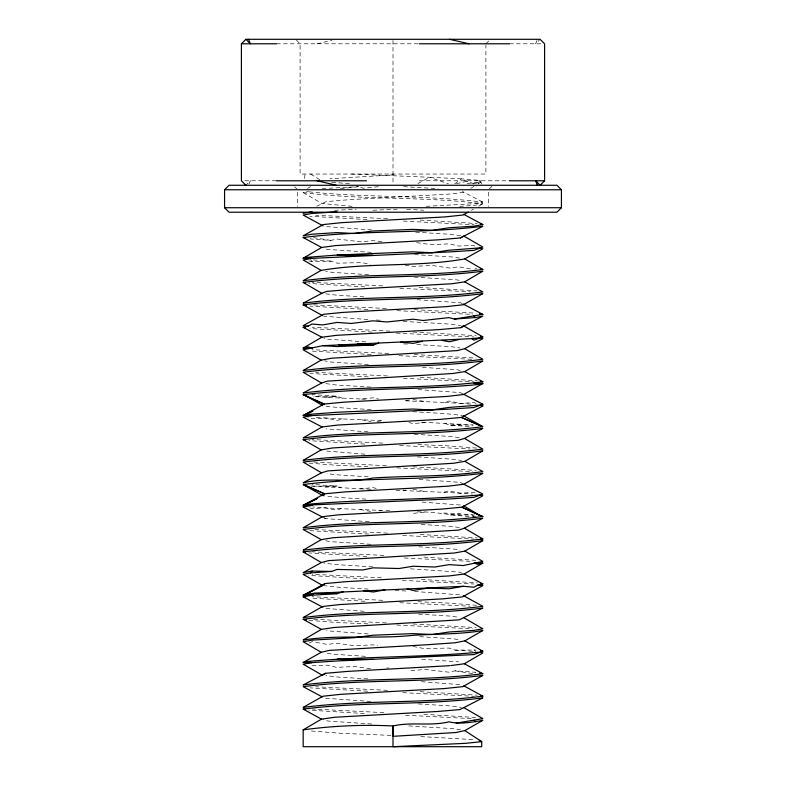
<?xml version="1.0" encoding="UTF-8"?>
<svg xmlns="http://www.w3.org/2000/svg" width="786" height="786" viewBox="0 0 786 786"><rect width="100%" height="100%" fill="white"/><g stroke="black" fill="none" stroke-linecap="round" stroke-linejoin="round"><path stroke-width="0.59" stroke-dasharray="3.93 2.95" d="M393 174.04L393 174.895L330.012 178.717M393 40.42L393 184.15M304.546 178.53L305.037 174.04M536.966 40.42L535.698 43.79L539.363 40.047M249.034 184.15L250.312 180.78L245.91 185.27M478.232 183.344L479.932 180.456L481.798 184.199M485.905 43.79L489.649 40.047M489.187 189.013L492.93 185.27M454.711 183.845L461.51 178.854L479.932 180.456L481.248 183.344M470.755 188.326L473.87 186.449M478.026 183.944L481.14 182.067L464.89 183.669M307.405 188.473L310.588 186.665M471.384 210.294L473.467 209.115M478.664 206.178L482.83 203.829L482.83 202.11L462.374 191.45M474.852 269.117L476.621 268.154M417.906 183.551L429.51 177.253L461.51 178.854L473.762 183.895M309.34 643.076L312.071 641.631L327.192 644.412L336.998 643.233L354.024 645.748L373.016 644.844L377.594 645.512M316.807 206.266L326.102 201.638L348.797 199.723L451.046 193.995L464.526 192.089M405.664 400.831L444.827 402.52L449.002 401.017L460.91 403.395L473.143 404.269M389.748 510.772L341.016 508.699L336.516 510.183L324.913 507.825L312.808 506.96M381.691 420.618L342.372 418.928L337.243 420.392L326.062 418.064L313.555 417.189M396.026 490.277L443.726 492.301L449.002 490.847L460.046 493.166L472.474 494.04M455.074 670.831L473.889 673.818L475.599 672.266L455.074 670.831L449.15 672.227L424.568 669.387L412.846 670.605L408.072 670.075M316.915 43.79L331.879 40.361M456.44 183.688L469.104 180.78M330.926 240.398L312.071 237.401L310.362 238.954L330.926 240.398L336.998 239.013L361.393 241.842L373.016 240.614L382.585 241.685M473.378 183.786L481.14 182.067M352.148 206.335L322.054 203.545L303.17 192.599L308.505 191.548M378.901 510.821L381.279 510.428M405.556 400.614L409.801 399.927M417.189 511.882C436.446 511.44 454.681 516.284 473.889 516.618L475.982 516.294M377.025 421.502L382.87 420.667M403.267 490.562L405.694 490.238M340.417 188.709L358.622 186.675L363.122 188.198L378.656 186.675M342.293 398.178L336.998 396.213L312.071 394.601L313.526 396.449L325.964 397.313L361.609 399.052L373.016 397.814L378.43 398.983M424.253 512.167L412.827 513.405L410.656 512.944M473.889 516.618L472.415 514.781L459.977 513.906L449.17 515.027L474.636 515.027M325.964 397.313L336.998 396.213L313.526 396.449M444.847 423.271L449.317 425.206L473.152 425.01L425.737 422.406L413.289 423.595L408.936 422.563M310.735 485.964L360.312 488.823L373.016 487.644L376.209 488.411M460.93 424.135L449.317 425.206L471.62 426.641M325.109 487.094L336.998 486.033L341.193 487.959M322.181 188.601L358.622 186.675M386.683 668.09L388.972 667.943M334.62 210.284L356.205 209.282M459.643 206.345L473.948 205.431L482.83 203.829C423.33 196.107 362.66 200.312 303.17 192.599M426.199 206.335L473.929 203.721L482.83 202.11C424.794 194.849 365.765 197.925 307.621 191.686M372.898 210.245L397.136 209.273M308.819 260.981L312.199 261.591L330.985 261.149L337.273 263.192L361.413 262.583L370.285 264.204M412.984 646.446L424.617 648.637L449.002 648.047L455.104 650.081L476.159 650.051M312.857 486.22L336.998 486.033L312.071 484.431M276.544 43.79L418.673 43.79M509.466 43.79L542.36 43.79M244.751 180.78L276.544 180.78M419.439 180.78L509.466 180.78M387.547 218.734L315.628 215.177M403.365 221.082L474.027 224.688M382.703 285.917L312.071 282.321M399.897 288.315L470.195 291.803M386.339 308.515L312.071 304.772M396.91 310.657L472.671 314.429M389.954 331.122L312.032 327.231M396.232 333.087L473.968 336.968M388.756 353.533L312.071 349.691M398.983 355.655L473.801 359.408M387.547 375.934L315.628 372.377M403.365 378.282L474.046 381.888M382.703 443.117L312.071 439.521M399.593 445.505L470.146 449.002M386.339 465.715L312.071 461.971M396.842 467.847L472.641 471.62M387.547 533.134L313.25 529.42M402.658 535.453L473.997 539.088M383.912 555.447L312.071 551.801M404.318 557.981L472.73 561.459M381.456 577.808L312.032 574.261M402.383 580.363L473.968 583.998M382.703 600.317L312.071 596.721M399.779 602.715L470.195 606.202M386.339 622.915L312.071 619.172M396.763 625.047L472.612 628.82M387.547 690.334L315.628 686.777M402.766 692.663L474.027 696.288M383.912 712.647L312.071 709.001M405.448 715.231L472.7 718.659M390.907 735.391L340.2 733.23L308.613 730.793M351.597 174.04L429.51 177.253L448.344 183.747M361.609 399.052L366.315 399.239M421.041 422.21L425.737 422.406M360.312 488.823L370.923 489.265M420.196 220.08L477.269 223.568M367.101 219.608L309.871 216.258M418.987 287.401L477.269 290.938M364.92 286.88L308.78 283.432M414.193 309.645L476.159 313.201M367.966 309.468L309.812 306.088M412.974 332.046L476.169 335.651M372.033 332.105L309.861 328.548M414.193 354.555L476.159 358.111M371.257 354.535L309.782 350.998M420.196 377.28L477.269 380.768M368.32 376.858L309.88 373.458M417.788 444.542L449.002 445.937L477.269 448.138M364.743 444.07L308.849 440.641M412.984 466.786L476.159 470.401M367.927 466.668L336.693 465.273L308.711 463.082M420.196 534.48L477.269 537.968M368.83 534.077L309.939 530.668M423.792 557.097L477.269 560.428M366.846 556.449L308.702 552.912M421.355 579.449L477.279 582.888M363.761 578.771L308.78 575.372M417.788 601.742L449.002 603.137L477.269 605.338M364.94 601.28L310.018 598.048M412.984 623.986L476.159 627.601M367.877 623.868L336.634 622.473L308.711 620.282M420.196 691.68L477.269 695.168M367.701 691.228L309.949 687.868M423.792 714.297L477.269 717.628M364.399 713.541L308.711 710.112M420.765 736.59L474.783 739.685M376.258 320.03L381.151 320.275M403.169 321.386L446.202 323.852L461.097 325.502M395.063 590.453L407.295 591.072M414.546 254.615L452.805 257.012L461.176 258.348M368.624 274.687L331.545 272.29L325.768 271.229M403.454 343.865L408.288 344.121M416.747 344.543L451.94 346.764L460.036 347.982M368.418 364.507L330.768 362.041L324.746 360.853M370.894 387.115L335.868 384.953L325.188 383.529M414.114 434.236L451.046 436.515L462.286 438.107M364.94 454.151L326.701 451.076M417.395 456.882L455.988 459.437L461.51 460.625M368.251 476.807L334.954 474.705L327.084 473.594M418.771 546.781L455.232 549.188L460.046 550.141M372.878 566.863L334.06 564.466L323.655 562.904M419.763 636.66L454.455 638.939L460.232 640M365.431 656.31L333.195 654.217L324.824 652.881M408.779 725.92L453.64 728.691L461.47 730.027M403.582 186.675L438.166 188.63M371.434 252.365L327.29 249.378L325.031 248.612M414.134 277.065L457.413 279.924L461.549 281.015M422.416 367.327L456.715 369.675L460.164 370.501M444.827 402.52L460.91 403.395L473.929 402.629L477.259 403.886M342.372 418.928L326.062 418.064L312.17 418.781L306.845 416.727M443.726 492.301L460.046 493.166L473.929 492.449L477.073 493.677M443.599 513.042L459.977 513.906M341.016 508.699L324.913 507.825L311.944 508.591L309.772 507.756M370.854 544.285L329.285 541.544L324.687 540.454M368.251 633.968L326.514 630.755M421.689 659.238L458.71 661.851M371.65 723.975L327.929 721.047L322.545 719.455M417.071 299.682L460.96 302.846L463.386 304.752M365.854 341.89L326.681 339.13L323.773 337.98M418.064 389.571L460.439 392.597L462.875 394.032M368.113 431.838L326.102 428.881M419.095 479.45L459.898 482.349L463.946 484.255M369.125 521.727L325.561 518.632L323.429 517.522M410.41 568.809L459.319 572.1L463.2 573.633M364.183 611.282L325.04 608.384M406.735 209.273L423.742 210.226M371.749 229.934L324.107 226.456M421.453 681.698L461.893 684.763M370.766 701.476L324.559 698.135L322.938 696.229M367.946 319.548L323.685 316.208M412.709 411.687L445.151 413.603L461.863 415.381M371.12 409.575L341.91 407.875L323.301 405.959M422.18 502.077L460.38 505.025M366.08 499.11L340.849 497.626L322.938 495.711M414.487 591.465L462.315 595.012M415.647 232.184L447.214 234.1L461.333 235.731M368.261 589.078L339.798 587.378L323.763 585.599M367.927 678.888L338.786 677.129L325.846 675.626M363.928 296.892L336.811 295.202L325.286 293.738M418.535 614.112L449.189 616.018L459.564 617.344M418.29 703.942L448.216 705.769L461.52 707.39M421.178 524.439L450.132 526.266L459.623 527.544M349.456 183.698L330.12 182.156M330.985 261.149L310.352 259.694L312.199 261.591M455.104 650.081L473.221 651.358M416.551 242.687L431.976 244.731L449.002 243.817L458.818 246.067L473.929 245.429L475.746 246.745M370.599 668.69L354.024 666.499L336.575 667.383L327.202 665.162L311.963 665.791L310.215 664.475M405.154 265.216L413.338 266.395L431.976 265.471L449.376 268.006L458.847 266.808L471.649 269.166M360.185 509.564L370.638 511.401M412.984 399.416L425.707 401.656M361.658 419.803L371.139 421.561M412.984 489.246L424.401 491.427M322.319 516.716L325.561 518.632M310.578 174.04L320.207 180.033M296.351 40.047L300.095 43.79L300.095 174.04L485.905 174.04L485.905 45.008M294.563 186.773L296.813 189.013M473.929 649.649L475.638 651.525M488.44 192.157L488.44 206.531M297.56 192.157L297.56 206.531"/><path stroke-width="1.18" d="M322.358 516.972L303.17 506.999L303.74 505.683L303.17 505.29L317.446 498.373M463.642 394.258L482.83 404.23L482.26 405.537L482.83 405.94L461.441 417.425L440.74 419.331L337.784 425.059L322.054 426.965L303.17 437.91C362.66 430.207 423.34 434.393 482.83 426.69L461.441 417.425L479.509 425.413M482.83 563.14L477.79 564.348L473.929 563.031L482.83 563.14L464.172 574.006L449.189 575.922L346.42 581.65L325.04 583.556L322.614 585.472L303.17 574.37L310.598 572.906L312.071 571.049L331.643 571.442L336.998 569.447L362.837 569.978L373.016 567.846L399.042 568.514L412.984 566.244L434.815 567.02L449.002 564.633L463.229 565.547L482.83 561.43L464.86 551.094L454.455 553L328.587 560.644L321.336 562.55L303.17 572.66L312.071 571.049M324.019 494.443L322.938 495.711L303.17 484.54C362.69 476.994 423.33 480.963 482.83 473.31L463.946 484.255L448.216 486.17L345.26 491.898L324.559 493.805L303.17 505.29L449.386 498.963L473.968 497.371L482.83 494.06L463.946 484.255M322.958 607.283L303.17 596.829L312.111 595.218L313.899 593.351L463.229 586.287L473.968 587.201L477.79 585.089L482.83 583.89L464.172 574.006M245.91 185.27L241.41 180.78L241.41 43.79L245.91 39.3L540.09 39.3L544.59 43.79L544.59 180.78L540.09 185.27L535.688 180.78L537.388 185.27M224.57 189.76L229.06 185.27L556.94 185.27L561.43 189.76L561.43 207.73L556.94 212.22L229.06 212.22L224.57 207.73L224.57 189.76L561.43 189.76M303.17 348.09L308.21 346.881L312.17 348.188L303.17 348.09L321.828 337.214L336.811 335.308L439.58 329.58L460.96 327.664L463.386 325.758L482.83 336.86L473.968 340.171L471.816 338.648L322.771 345.683L303.17 349.799L321.14 360.135L331.545 358.22L457.413 350.585L464.664 348.67L482.83 338.57L480.059 337.744L471.816 338.648M460.439 237.912L463.681 236.006L482.83 247.03L473.879 250.351L449.17 251.942L311.944 258.378L303.17 258.26L321.631 247.462L335.868 245.556L438.401 239.828L460.439 237.912L482.83 226.28C423.3 233.766 362.7 230.033 303.17 237.51L321.631 247.462M450.132 665.673L347.599 671.401L325.561 673.307L322.319 675.223L303.17 664.199L311.963 662.608L336.575 661.006L473.889 654.581L482.83 651.26L464.86 640.845L455.232 642.752L428.262 644.667L329.285 650.395L321.238 652.301L303.17 662.49L311.963 662.608L305.44 661.684L303.17 662.49M464.664 281.84L482.83 271.199C423.34 278.912 362.66 274.717 303.17 282.429L321.828 293.296L326.681 291.39L350.016 289.474L451.94 283.746L464.664 281.84L482.83 291.94C423.34 299.653 362.66 295.457 303.17 303.17L321.828 293.296M321.336 629.389L303.17 619.28C362.66 611.577 423.34 615.762 482.83 608.059L459.319 619.84L334.06 627.483L321.336 629.389L303.17 640.03C339.493 634.381 376.465 639.303 413.043 635.324C436.289 633.811 459.839 634.518 482.83 630.51L464.86 640.845M464.831 730.597L482.83 720.34C471.767 722.334 460.095 724.427 449.002 721.833C430.414 726.382 411.599 721.656 393 725.959L393 736.325L455.988 732.513L464.831 730.597L481.72 741.65L481.72 746.7L303.17 746.7L303.17 729.86L321.474 719.141L334.954 717.235L437.203 711.507L459.898 709.591L482.83 697.88C423.33 705.592 362.66 701.397 303.17 709.11L321.474 719.141M464.762 371.591L482.83 361.029C423.34 368.732 362.66 364.547 303.17 372.259L321.631 383.047L327.29 381.141L452.805 373.497L464.762 371.591L482.83 381.77C423.34 389.483 362.66 385.287 303.17 393L321.631 383.047M321.238 539.638L303.17 550.2C362.66 542.487 423.34 546.683 482.83 538.97L464.369 528.182L458.71 530.088L333.195 537.722L321.238 539.638L303.17 529.459C362.66 521.747 423.34 525.932 482.83 518.229L464.369 528.182M451.311 665.516L464.369 663.757L482.83 652.97L480.56 652.066C422.337 657.528 363.653 656.222 305.44 661.684M321.169 449.887L303.17 460.37C362.66 452.657 423.34 456.853 482.83 449.14L464.526 438.431L458.071 440.337L332.36 447.971L321.169 449.887L303.17 439.629C362.67 431.917 423.34 436.112 482.83 428.399L464.526 438.431M464.831 461.343L482.83 450.859C423.33 458.562 362.66 454.367 303.17 462.08L321.474 472.799L327.929 470.893L453.64 463.249L464.831 461.343L482.83 471.6C446.546 476.876 409.565 475.668 373.016 478.016C349.957 482.771 326.2 477.22 303.17 482.83L321.474 472.799M321.14 360.135L303.17 370.54C362.66 362.827 423.34 367.023 482.83 359.31L464.664 348.67M464.86 551.094L482.83 540.68C423.33 548.402 362.66 544.197 303.17 551.91L321.336 562.55M321.14 270.384L303.17 280.71C362.66 273.007 423.34 277.193 482.83 269.49L464.762 258.918C417.494 267.328 368.496 262.308 321.14 270.384L303.17 259.97L311.944 258.378L305.44 257.454L303.17 258.26M482.83 383.48L480.58 384.285L473.929 383.372L482.83 383.48L463.681 394.503L447.214 396.419L344.121 402.147L324.107 404.053L303.17 415.46L311.993 415.568L448.885 409.152L473.801 407.561L482.83 404.23M468.26 212.063L463.062 215L445.151 216.907L341.91 222.644L323.301 224.55L303.17 235.8L312.071 234.199L336.998 232.587L354.024 233.501L373.016 230.986L412.984 229.384L432.339 230.278L449.002 227.783L473.929 226.172L482.83 224.57L463.583 214.244M464.762 258.918L482.83 248.74L480.56 247.836L448.737 250.253L431.986 252.748L412.856 251.844L337.204 255.037L305.44 257.454M343.511 591.583L337.184 593.607L312.111 595.218L303.17 595.11L305.892 594.236L325.04 583.556M321.828 337.214L303.17 327.34L308.21 326.141L312.071 324.029L322.771 324.932L336.998 322.417L351.185 323.459L373.016 320.816L386.997 321.965L412.984 319.214L423.202 320.501L449.002 317.613L454.377 319.037L475.402 317.573L482.83 316.11L460.96 327.664M312.111 595.218L305.892 594.236L322.614 585.472L303.17 595.11M325.561 673.307L303.17 684.94C362.66 677.227 423.34 681.423 482.83 673.71L464.369 663.757M303.17 506.999L312.209 505.378L305.44 504.484L316.375 499.002M322.054 426.965L303.17 417.17L311.993 415.568L305.44 414.654L312.799 411.078M303.17 415.46L312.7 410.96M378.675 343.04L373.527 344.966L337.253 346.577L322.771 345.683M458.886 339.532L449.327 341.763L442.056 340.407M422.279 341.281L413.298 343.374L400.683 342.165M384.944 589.824L373.33 592.005L363.329 590.699M303.17 213.34L312.071 211.739M322.663 315.648L303.17 304.88C362.66 297.167 423.33 301.362 482.83 293.659L463.386 304.752L446.202 306.658L343.01 312.396L323.685 314.302L303.17 325.63L308.21 326.141M454.377 319.037L482.83 314.4L463.042 303.946M303.17 394.71L324.107 404.053L303.17 394.71C361.953 387.508 421.64 390.278 480.58 384.285M479.106 515.144L461.893 507.176L482.83 516.51C423.34 524.223 362.66 520.027 303.17 527.74L322.319 516.716L338.786 514.81L441.879 509.082L461.893 507.176L482.83 495.77L480.56 494.866C422.337 500.328 363.653 499.022 305.44 504.484M463.986 685.913L482.83 696.17C423.34 703.883 362.66 699.687 303.17 707.4L322.938 696.229L340.849 694.313L444.09 688.585L462.699 686.679L482.83 675.429C423.34 683.132 362.66 678.947 303.17 686.659L322.417 696.986M303.17 729.86C332.822 725.812 363.093 724.486 393 725.959L393 746.7L465.666 743.33L481.72 741.65L479.254 740.383M456.145 723.169L482.83 718.63L463.946 707.685M463.229 586.287L449.219 588.793L428.301 588.056L413.22 590.404L407.05 588.94M305.44 414.654L337.214 412.237L412.866 409.044L431.563 409.968L448.747 407.453L480.56 405.036L482.83 405.94M305.892 594.236L313.899 593.351L337.184 593.607L326.691 592.467M310.598 572.906L331.643 571.442M336.929 211.847L312.022 213.458L303.17 215.059L323.056 225.887M241.41 43.79L276.534 43.79M419.419 43.79L509.456 43.79M276.534 180.78L366.561 180.78M509.456 180.78L544.59 180.78M224.57 207.73L561.43 207.73M372.967 255.155L337.204 255.037L353.641 255.981M372.977 659.385L337.204 659.267L353.671 660.201M338.471 344.799L373.527 344.966L357.502 343.924M477.79 585.089L482.83 585.599L462.315 596.928L442.99 598.834L339.798 604.562L322.614 606.478L303.17 617.57C362.66 609.857 423.34 614.053 482.83 606.34L463.337 595.582M303.17 439.629L305.44 440.032M303.17 596.829L305.449 597.232M480.61 224.167L482.83 224.57M479.489 313.801L482.83 314.4M303.17 282.429L305.42 282.832M480.61 336.457L482.83 336.86M303.17 304.88L306.491 305.479M303.17 327.34L305.4 327.742M480.6 381.367L482.83 381.77M480.61 538.567L482.83 538.97M480.61 583.487L482.83 583.89M303.17 551.91L305.381 552.312M480.61 650.857L482.83 651.26M303.17 619.28L306.491 619.879M480.61 695.767L482.83 696.17M303.17 709.11L305.39 709.512M479.735 673.091L482.83 673.71M303.17 237.51L305.567 237.991M480.757 269.038L482.83 269.49M316.896 180.78L336.467 185.27M449.523 39.3L469.085 43.79M482.26 426.287L463.062 415.509M480.187 515.645L482.83 516.51M303.74 484.942L324.559 493.805L305.42 485.345M464.172 617.934L482.83 628.8L473.929 630.401L449.002 632.013L432.379 634.508L412.984 633.614L373.016 635.216L354.014 637.731L312.121 640.128L303.17 641.74L321.238 652.301M305.793 395.574L322.27 405.35M463.73 505.87L479.155 515.036M473.929 720.231L475.844 721.754M245.91 39.3L250.302 43.79L248.612 39.3M473.929 316.001L475.402 317.573"/></g></svg>
